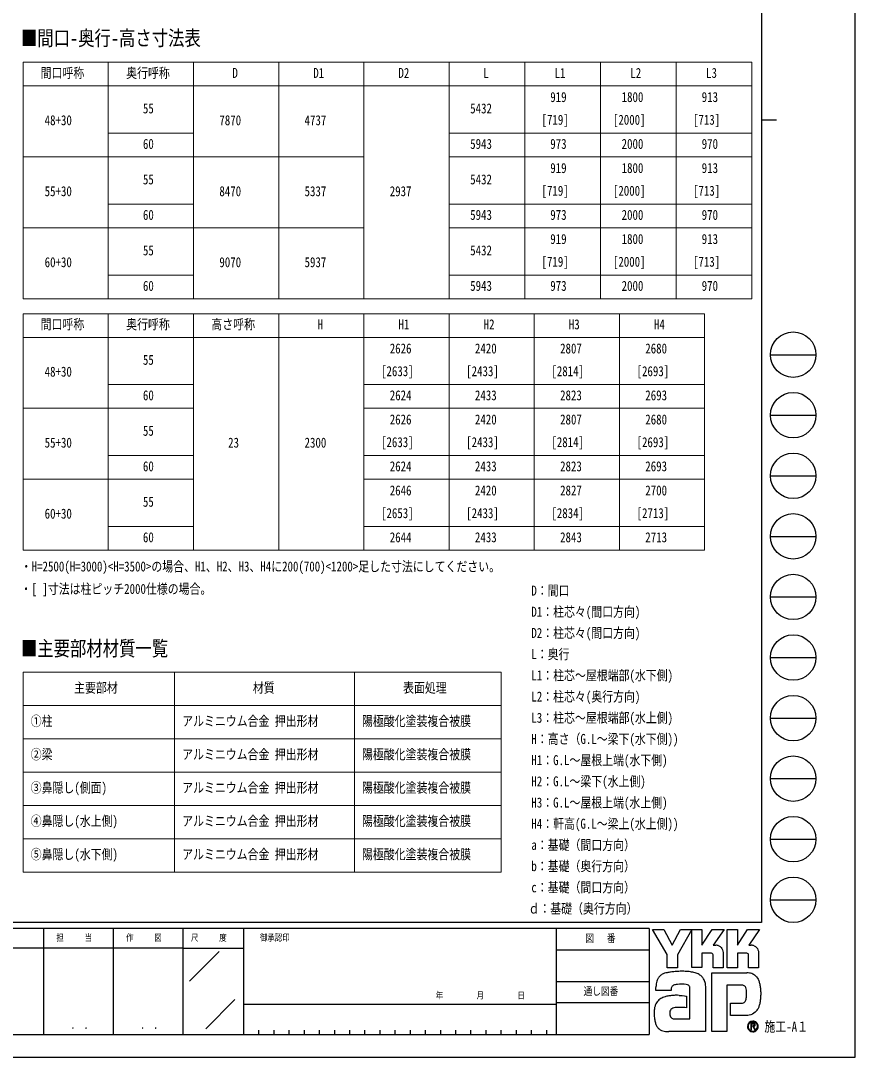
# Model space of a CAD drawing. Units: millimetres, scale not verified. Extents: x -16820 to 16820, y -11880 to 11880.
# Drawn here: x 5798 to 16820, y -11880 to 1811 of the extents above; entities that cross this region are included whole.
import ezdxf
from ezdxf.enums import TextEntityAlignment as Align

# ---------------------------------------------------------------- set-up
doc = ezdxf.new("R2010")
doc.units = ezdxf.units.MM
doc.header["$LTSCALE"] = 50
doc.layers.add('0-1_TABLE1', color=7, linetype='Continuous', lineweight=18)
doc.layers.add('0-2_USER1', color=3, linetype='Continuous')
doc.layers.add('0-7_YKK_ZWAK', color=7, linetype='Continuous')
doc.styles.add('ＭＳ ゴシック', font='')
doc.styles.get('ＭＳ ゴシック').set_extended_font_data('MS Gothic')

msp = doc.modelspace()

# ---------------------------------------------------------------- linework, layer by layer
at = {"layer": '0-1_TABLE1'}
for p, q in [((5830.08, 1262.1), (15455.08, 1262.1)), ((5830.08, 1262.1), (5830.08, -1862.9)), ((6955.08, 1262.1), (6955.08, -1862.9)), ((8080.08, 1262.1), (8080.08, -1862.9)), ((9205.08, 1262.1), (9205.08, -1862.9)), ((10330.08, 1262.1), (10330.08, -1862.9)), ((11455.08, 1262.1), (11455.08, -1862.9)), ((12455.08, 1262.1), (12455.08, -1862.9)), ((13455.08, 1262.1), (13455.08, -1862.9)), ((14455.08, 1262.1), (14455.08, -1862.9)), ((15455.08, 1262.1), (15455.08, -1862.9)), ((5830.08, 949.6), (15455.08, 949.6)), ((6955.08, 324.6), (8080.08, 324.6)), ((11455.08, 324.6), (15455.08, 324.6)), ((5830.08, 12.1), (10330.08, 12.1)), ((11455.08, 12.1), (15455.08, 12.1)), ((6955.08, -612.9), (8080.08, -612.9)), ((11455.08, -612.9), (15455.08, -612.9)), ((5830.08, -925.4), (10330.08, -925.4)), ((11455.08, -925.4), (15455.08, -925.4)), ((6955.08, -1550.4), (8080.08, -1550.4)), ((11455.08, -1550.4), (15455.08, -1550.4)), ((5830.08, -1862.9), (15455.08, -1862.9)), ((5830.08, -2058.59), (14830.08, -2058.59)), ((5830.08, -2058.59), (5830.08, -5183.59)), ((6955.08, -2058.59), (6955.08, -5183.59)), ((8080.08, -2058.59), (8080.08, -5183.59)), ((9205.08, -2058.59), (9205.08, -5183.59)), ((10330.08, -2058.59), (10330.08, -5183.59)), ((11455.08, -2058.59), (11455.08, -5183.59)), ((12580.08, -2058.59), (12580.08, -5183.59)), ((13705.08, -2058.59), (13705.08, -5183.59)), ((14830.08, -2058.59), (14830.08, -5183.59)), ((5830.08, -2371.09), (14830.08, -2371.09)), ((6955.08, -2996.09), (8080.08, -2996.09)), ((10330.08, -2996.09), (14830.08, -2996.09)), ((5830.08, -3308.59), (8080.08, -3308.59)), ((10330.08, -3308.59), (14830.08, -3308.59)), ((6955.08, -3933.59), (8080.08, -3933.59)), ((10330.08, -3933.59), (14830.08, -3933.59)), ((5830.08, -4246.09), (8080.08, -4246.09)), ((10330.08, -4246.09), (14830.08, -4246.09)), ((6955.08, -4871.09), (8080.08, -4871.09)), ((10330.08, -4871.09), (14830.08, -4871.09)), ((5830.08, -5183.59), (14830.08, -5183.59)), ((5830.08, -6794.5), (12142.58, -6794.5)), ((5830.08, -6794.5), (5830.08, -9434.5)), ((7830.08, -6794.5), (7830.08, -9434.5)), ((10205.08, -6794.5), (10205.08, -9434.5)), ((12142.58, -6794.5), (12142.58, -9434.5)), ((5830.08, -7234.5), (12142.58, -7234.5)), ((5830.08, -7674.5), (12142.58, -7674.5)), ((5830.08, -8114.5), (12142.58, -8114.5)), ((5830.08, -8554.5), (12142.58, -8554.5)), ((5830.08, -8994.5), (12142.58, -8994.5)), ((5830.08, -9434.5), (12142.58, -9434.5))]:
    msp.add_line(p, q, dxfattribs=at)
at = {"layer": '0-7_YKK_ZWAK'}
for p, q in [((15580.08, 11100), (15580.08, -10100)), ((15580.08, 500), (15780.08, 500)), ((15700.08, -2600), (16300.08, -2600)), ((15700.08, -3400), (16300.08, -3400)), ((15700.08, -4200), (16300.08, -4200)), ((15700.08, -5000), (16300.08, -5000)), ((15700.08, -5800), (16300.08, -5800)), ((15700.08, -6600), (16300.08, -6600)), ((15700.08, -7400), (16300.08, -7400)), ((15700.08, -8200), (16300.08, -8200)), ((15700.08, -9000), (16300.08, -9000)), ((15700.08, -9800), (16300.08, -9800)), ((15580.08, -10100), (-15619.92, -10100)), ((6100.08, -10180), (6100.08, -11580)), ((7020.08, -10180), (7020.08, -11580)), ((7940.08, -10180), (7940.08, -11580)), ((8740.08, -10180), (7940.08, -10180)), ((12870.08, -10180), (8740.08, -10180)), ((8740.08, -10180), (8740.08, -11580)), ((12870.08, -10180), (12870.08, -11580)), ((14100.08, -10180), (12870.08, -10180)), ((14100.08, -10180), (14100.08, -11580)), ((7940.08, -10440), (5180.08, -10440)), ((7940.08, -10440), (8740.08, -10440)), ((8028.42, -10873.16), (8420.15, -10481.43)), ((12870.08, -10460), (14100.08, -10460)), ((12870.08, -10880), (14100.08, -10880)), ((8242.69, -11503.95), (8627.57, -11119.07)), ((8740.08, -11180), (12870.08, -11180)), ((14100.08, -11160), (12870.08, -11160)), ((15516.66, -11422.88), (15516.66, -11422.88)), ((5180.08, -11580), (7940.08, -11580)), ((7940.08, -11580), (8740.08, -11580)), ((8740.08, -11580), (12870.08, -11580)), ((8940.08, -11520), (8940.08, -11580)), ((9140.08, -11520), (9140.08, -11580)), ((9340.08, -11520), (9340.08, -11580)), ((9540.08, -11520), (9540.08, -11580)), ((9740.08, -11520), (9740.08, -11580)), ((9940.08, -11520), (9940.08, -11580)), ((10140.08, -11520), (10140.08, -11580)), ((10340.08, -11520), (10340.08, -11580)), ((10540.08, -11520), (10540.08, -11580)), ((10740.08, -11520), (10740.08, -11580)), ((10940.08, -11520), (10940.08, -11580)), ((11140.08, -11520), (11140.08, -11580)), ((11340.08, -11520), (11340.08, -11580)), ((11540.08, -11520), (11540.08, -11580)), ((11740.08, -11520), (11740.08, -11580)), ((11940.08, -11520), (11940.08, -11580)), ((12140.08, -11520), (12140.08, -11580)), ((12340.08, -11520), (12340.08, -11580)), ((12540.08, -11520), (12540.08, -11580)), ((12740.08, -11520), (12740.08, -11580)), ((12870.08, -11580), (14100.08, -11580)), ((15466.69, -11535.92), (15466.69, -11535.92))]:
    msp.add_line(p, q, dxfattribs=at)
for points in [[(-16820, -11880), (16820, -11880), (16820, 11880), (-16820, 11880)], [(14144.08, -10192), (14291.32, -10192), (14401.89, -10400.4), (14512.16, -10192), (14659.51, -10192), (14470.69, -10527.96), (14470.69, -10696.54), (14336.39, -10696.54), (14336.39, -10523.43)]]:
    msp.add_lwpolyline(points, close=True, dxfattribs=at)
for points in [[(7940.08, -10180), (5180.08, -10180), (5180.08, -11580)], [(14922.19, -10506.44), (14795.08, -10506.44), (14795.08, -10696.39), (14659.66, -10696.39), (14659.66, -10192), (14795.08, -10192), (14795.08, -10398.34), (14928.28, -10192), (15087.35, -10192), (14944.64, -10400.85), (14949.7, -10400.85), (14955.28, -10400.85), (14961.01, -10400.85), (14966.53, -10400.85), (14971.46, -10400.85), (14975.44, -10400.85), (14978.1, -10400.85), (14979.07, -10400.85)], [(15390.05, -10506.44), (15263.08, -10506.44), (15263.08, -10696.54), (15127.58, -10696.54), (15127.58, -10192), (15263.08, -10192), (15263.08, -10398.34), (15396.13, -10192), (15555.21, -10192), (15412.49, -10400.85), (15417.6, -10400.85), (15423.21, -10400.85), (15428.95, -10400.85), (15434.45, -10400.85), (15439.37, -10400.85), (15443.32, -10400.85), (15445.97, -10400.85), (15446.93, -10400.85)], [(15018.02, -10408.85), (15034.2, -10418.09), (15047.89, -10430.13), (15058.9, -10444.47), (15067.02, -10460.6), (15072.04, -10477.99), (15073.77, -10496.14), (15073.77, -10696.87), (14941.64, -10696.87), (14941.64, -10525.64)], [(15485.93, -10408.85), (15502.15, -10418.09), (15515.9, -10430.13), (15526.96, -10444.47), (15535.13, -10460.6), (15540.19, -10477.99), (15541.92, -10496.14), (15541.92, -10696.54), (15409.5, -10696.54), (15409.5, -10525.64)], [(15315.48, -10926.03), (15124.78, -10926.03), (15124.78, -11540), (14924.92, -11540), (14924.92, -10763.17), (15389.41, -10763.17)], [(14419.18, -10929.25), (14409.89, -10934.48), (14402.64, -10940.87), (14397.15, -10948.33), (14393.17, -10956.78), (14390.42, -10966.12), (14388.64, -10976.28), (14387.56, -10987.16), (14386.92, -10998.67), (14186.98, -10999.16), (14187.56, -10971.81), (14188.67, -10941.09)], [(14830.83, -10876.66), (14836.51, -10899.61), (14839.72, -10924.17), (14840.74, -10950.34), (14840.74, -11540), (14358.21, -11540)], [(14495.79, -11062.11), (14533.63, -11064.61), (14563.38, -11067.94), (14582.84, -11071.07), (14589.82, -11072.93), (14589.82, -11225.89), (14567.69, -11223.56), (14543.42, -11222.24), (14518.59, -11221.73), (14494.75, -11221.81), (14473.47, -11222.25), (14456.33, -11222.84), (14444.9, -11223.35), (14440.74, -11223.57), (14423.45, -11226.73), (14408.54, -11231.68), (14396.01, -11238.45), (14385.87, -11247.08), (14378.11, -11257.59), (14372.73, -11270.02), (14369.74, -11284.4), (14369.14, -11300.76), (14371.05, -11318.75), (14374.87, -11333.63), (14380.37, -11345.67), (14387.31, -11355.16), (14395.44, -11362.38), (14404.54, -11367.62), (14414.35, -11371.16), (14424.64, -11373.29), (14637.05, -11373.29), (14637.05, -10980.3), (14637.11, -10972.5), (14636.7, -10964.89), (14635.71, -10957.55), (14634, -10950.58), (14631.45, -10944.1), (14627.94, -10938.19), (14623.35, -10932.95), (14617.55, -10928.5)], [(14617.55, -10928.5), (14605.09, -10923.61), (14585.18, -10919.46), (14559.76, -10916.41), (14530.83, -10914.78), (14500.33, -10914.91), (14470.25, -10917.14)], [(15514.85, -10818.05), (15527.89, -10834.5), (15537.65, -10850.44), (15544.46, -10864.86)], [(15383.31, -11043.99), (15383.06, -11018.53), (15381.84, -10995.59), (15378.97, -10975.45), (15373.75, -10958.37)], [(15498.25, -11283.89), (15479.8, -11298.23), (15460.58, -11309.5), (15440.73, -11317.92), (15420.4, -11323.68), (15399.74, -11326.98), (15378.88, -11328.04), (15173.44, -11328.04), (15173.44, -11166.65), (15289.29, -11166.65), (15310.65, -11166.35), (15329.43, -11164.54), (15345.54, -11159.81)], [(15498.42, -11450.39), (15498.33, -11448.04), (15498.03, -11445.79), (15497.55, -11443.62), (15496.87, -11441.55), (15496.01, -11439.59), (15494.96, -11437.75), (15493.73, -11436.03), (15492.32, -11434.45), (15490.47, -11432.81), (15488.41, -11431.38), (15486.16, -11430.17), (15483.73, -11429.17), (15481.11, -11428.39), (15478.33, -11427.83), (15475.4, -11427.49), (15472.31, -11427.37), (15441.99, -11427.37), (15441.99, -11516.56), (15451.16, -11516.56), (15451.16, -11436.47), (15472.31, -11436.47), (15474.49, -11436.54), (15476.55, -11436.75), (15478.47, -11437.11), (15480.25, -11437.6), (15481.89, -11438.22), (15483.37, -11438.98), (15484.7, -11439.87), (15485.86, -11440.89)], [(15489.44, -11450.39), (15488.88, -11454.67), (15487.35, -11458.05), (15485.05, -11460.63), (15482.18, -11462.5), (15478.97, -11463.78), (15475.62, -11464.56), (15472.33, -11464.96), (15469.31, -11465.06), (15461.38, -11465.06), (15465.38, -11471.88), (15491.57, -11516.86), (15502.06, -11516.86), (15476.8, -11473.56), (15479.17, -11473.09), (15481.42, -11472.5), (15483.56, -11471.78), (15485.58, -11470.93), (15487.47, -11469.96), (15489.23, -11468.86), (15490.85, -11467.64), (15492.32, -11466.3)]]:
    msp.add_lwpolyline(points, dxfattribs=at)
for centre in [(16000.08, -2600), (16000.08, -3400), (16000.08, -4200), (16000.08, -5000), (16000.08, -5800), (16000.08, -6600), (16000.08, -7400), (16000.08, -8200), (16000.08, -9000), (16000.08, -9800)]:
    msp.add_circle(centre, 300, dxfattribs=at)
for centre, radius, start, end in [((14979.26, -10500.76), 99.91, 78.26798, 90.11215), ((14980.7, -10493.48), 92.5, 66.19963, 78.22058), ((15447.12, -10500.93), 100.09, 78.27851, 90.10826), ((15448.5, -10493.92), 92.94, 66.2483, 78.23226), ((14922.9, -10525.17), 18.75, 358.57817, 92.1683), ((15390.84, -10525.08), 18.66, 358.29941, 92.43455), ((14339.75, -10911.36), 144.29, 138.03852, 152.12015), ((14339.73, -10912.03), 144.73, 122.60463, 137.83438), ((14358.86, -10942.98), 181.11, 108.37421, 122.42809), ((14389.17, -11050.77), 293, 100.93159, 107.35499), ((14488.21, -11531.27), 783.59, 97.86054, 101.37938), ((14534.71, -11854.32), 1109.97, 94.90201, 97.9576), ((14537.88, -11880.18), 1136.01, 91.6169, 94.94971), ((14533.48, -11696.24), 952.01, 87.51794, 91.66439), ((14545.84, -11431.1), 686.59, 81.92631, 87.59083), ((14582.35, -11180.92), 433.76, 73.67137, 82.05943), ((14636.5, -10999.67), 244.6, 60.60528, 73.9085), ((14658.67, -10955.46), 195.21, 52.17347, 59.90542), ((14678.5, -10929.79), 162.78, 43.55042, 52.14561), ((15381.82, -10976.85), 213.82, 78.73198, 87.96551), ((15388.09, -10944.79), 181.15, 69.03034, 78.69541), ((15393.93, -10929.2), 164.51, 59.39484, 68.9885), ((15396.64, -10924.46), 159.04, 50.3012, 59.3616), ((15395.65, -10925.57), 160.53, 42.05209, 50.28551), ((14551.22, -10961.83), 363.14, 171.55622, 176.72493), ((14428.16, -10943.47), 238.72, 163.48385, 171.57982), ((14366.42, -10925.15), 174.32, 152.2125, 163.4865), ((14471.96, -11054.52), 135.93, 102.4979, 112.84632), ((14498.26, -11167.97), 252.4, 96.37207, 102.75341), ((14689.43, -10919.23), 147.59, 34.48659, 43.50182), ((14689.5, -10919.01), 147.4, 25.58915, 34.43128), ((14676.39, -10925.15), 161.88, 17.43089, 25.54591), ((15316.57, -11024.04), 98.02, 77.94572, 90.63794), ((15325.08, -10984.07), 57.15, 60.20991, 77.92418), ((15330.61, -10973.68), 45.39, 39.8078, 59.75378), ((15322.85, -10979.62), 55.15, 22.65544, 39.38165), ((15316.37, -10971.25), 251.69, 14.76267, 25.00486), ((15162.01, -11013.32), 411.68, 7.9139, 14.95041), ((14387.97, -11351.6), 281.87, 106.61303, 112.59024), ((14428.1, -11486.45), 422.57, 99.87193, 106.59825), ((14450.58, -11613.09), 551.18, 94.78469, 99.91711), ((14461.52, -11739.08), 677.65, 90.80099, 94.81812), ((14463.18, -11832.9), 771.48, 87.57779, 90.82714), ((15169.99, -11067.03), 212.44, 347.14308, 355.40008), ((14928.81, -11046.31), 454.5, 355.2339, 0.29193), ((15007.83, -11035.74), 567.48, 2.54376, 8.01251), ((14944.68, -11042.01), 630.7, 352.8937, 357.82206), ((14919.45, -11040.38), 655.97, 357.76419, 2.60674), ((14435.93, -11282.78), 272.02, 164.97537, 174.56739), ((14369.83, -11265.16), 203.61, 153.89178, 164.94341), ((14339.71, -11250.68), 170.2, 142.04688, 153.80771), ((14333.9, -11246.51), 163.05, 130.60221, 141.94427), ((14343.5, -11258.05), 178.07, 120.60724, 130.53081), ((14362.46, -11290.29), 215.47, 112.58838, 120.58162), ((15326.88, -11117.71), 46.05, 293.91672, 314.09376), ((15320.6, -11112.17), 54.4, 314.78099, 333.92928), ((15280.2, -11092.55), 99.31, 334.00676, 347.34989), ((15401.44, -11157.7), 157.39, 326.23251, 339.61931), ((15253.62, -11100.47), 315.9, 339.22498, 347.31457), ((15076.6, -11059.17), 497.67, 347.15166, 352.97565), ((14552.53, -11293.95), 389.16, 174.55588, 182.47272), ((14769.99, -11290.53), 606.59, 181.90948, 187.89042), ((15364.91, -11133.55), 200.95, 311.57033, 318.66243), ((15341.65, -11113.15), 231.89, 318.67367, 325.29112), ((14514.77, -11326.42), 348.86, 187.80471, 196.36971), ((14380.02, -11366.23), 208.35, 196.3102, 208.20993), ((14321.34, -11397.46), 141.88, 208.29777, 223.35561), ((14308.1, -11409.1), 124.27, 223.64205, 239.63663), ((15466.38, -11472.84), 70.14, 179.86065, 225.14399), ((15466.81, -11472.76), 70.56, 90.09157, 179.92363), ((15466.36, -11472.53), 62.75, 134.8007, 180.12175), ((15466.11, -11472.93), 62.49, 179.75513, 225.29722), ((15466.55, -11472.18), 62.62, 89.86602, 135.149), ((15466.82, -11472.65), 63.1, 45.03108, 90.11509), ((15466.59, -11472.56), 63.35, 270.09072, 359.90926), ((15466.8, -11472.62), 70.43, 44.93442, 90.08536), ((15476.03, -11450.01), 13.41, 358.3894, 42.86139), ((15476.3, -11451.03), 22.14, 316.37674, 1.6565), ((15466.86, -11472.67), 63.09, 0.00643, 45.07115), ((15467.36, -11472.41), 69.88, 359.78949, 45.13288), ((15467.19, -11472.95), 70.06, 314.92572, 0.23508), ((14319.09, -11389.12), 147.06, 239.8785, 253.65355), ((14339.2, -11320.03), 219.02, 253.69102, 263.74909), ((14356.23, -11168.39), 371.62, 263.68487, 270.30455), ((15466.71, -11472.84), 70.37, 224.94536, 269.98445), ((15466.57, -11473.5), 62.42, 224.62822, 270.10973), ((15466.71, -11472.5), 70.72, 269.98802, 314.93777)]:
    msp.add_arc(centre, radius, start, end, dxfattribs=at)

# ---------------------------------------------------------------- texts
at = {"layer": '0-1_TABLE1', "style": 'ＭＳ ゴシック', "width": 0.8}
for s, p in [('間口呼称', (6061.38, 1015.85)), ('奥行呼称', (7191.18, 1015.85)), ('D', (8594.58, 1015.85)), ('D1', (9661.98, 1015.85)), ('D2', (10786.98, 1015.85)), ('L', (11907.08, 1015.85)), ('L1', (12849.48, 1015.85)), ('L2', (13849.48, 1015.85)), ('L3', (14849.48, 1015.85)), ('919', (12791.88, 697.1)), ('1800', (13734.28, 697.1)), ('913', (14791.88, 697.1)), ('55', (7411.98, 547.1)), ('5432', (11734.28, 547.1)), ('48+30', (6114.18, 390.85)), ('7870', (8421.78, 390.85)), ('4737', (9546.78, 390.85)), ('[719]', (12676.68, 397.1)), ('[2000]', (13619.08, 397.1)), ('[713]', (14676.68, 397.1)), ('60', (7411.98, 78.35)), ('5943', (11734.28, 78.35)), ('973', (12791.88, 78.35)), ('2000', (13734.28, 78.35)), ('970', (14791.88, 78.35)), ('919', (12791.88, -240.4)), ('1800', (13734.28, -240.4)), ('913', (14791.88, -240.4)), ('55', (7411.98, -390.4)), ('5432', (11734.28, -390.4)), ('55+30', (6114.18, -546.65)), ('8470', (8421.78, -546.65)), ('5337', (9546.78, -546.65)), ('2937', (10671.78, -546.65)), ('[719]', (12676.68, -540.4)), ('[2000]', (13619.08, -540.4)), ('[713]', (14676.68, -540.4)), ('60', (7411.98, -859.15)), ('5943', (11734.28, -859.15)), ('973', (12791.88, -859.15)), ('2000', (13734.28, -859.15)), ('970', (14791.88, -859.15)), ('919', (12791.88, -1177.9)), ('1800', (13734.28, -1177.9)), ('913', (14791.88, -1177.9)), ('55', (7411.98, -1327.9)), ('5432', (11734.28, -1327.9)), ('60+30', (6114.18, -1484.15)), ('9070', (8421.78, -1484.15)), ('5937', (9546.78, -1484.15)), ('[719]', (12676.68, -1477.9)), ('[2000]', (13619.08, -1477.9)), ('[713]', (14676.68, -1477.9)), ('60', (7411.98, -1796.65)), ('5943', (11734.28, -1796.65)), ('973', (12791.88, -1796.65)), ('2000', (13734.28, -1796.65)), ('970', (14791.88, -1796.65)), ('間口呼称', (6061.38, -2304.84)), ('奥行呼称', (7191.18, -2304.84)), ('高さ呼称', (8316.18, -2304.84)), ('H', (9719.58, -2304.84)), ('H1', (10786.98, -2304.84)), ('H2', (11911.98, -2304.84)), ('H3', (13036.98, -2304.84)), ('H4', (14161.98, -2304.84)), ('2626', (10671.78, -2623.59)), ('2420', (11796.78, -2623.59)), ('2807', (12921.78, -2623.59)), ('2680', (14046.78, -2623.59)), ('55', (7411.98, -2773.59)), ('48+30', (6114.18, -2929.84)), ('[2633]', (10556.58, -2923.59)), ('[2433]', (11681.58, -2923.59)), ('[2814]', (12806.58, -2923.59)), ('[2693]', (13931.58, -2923.59)), ('60', (7411.98, -3242.34)), ('2624', (10671.78, -3242.34)), ('2433', (11796.78, -3242.34)), ('2823', (12921.78, -3242.34)), ('2693', (14046.78, -3242.34)), ('2626', (10671.78, -3561.09)), ('2420', (11796.78, -3561.09)), ('2807', (12921.78, -3561.09)), ('2680', (14046.78, -3561.09)), ('55', (7411.98, -3711.09)), ('[2633]', (10556.58, -3861.09)), ('[2433]', (11681.58, -3861.09)), ('[2814]', (12806.58, -3861.09)), ('[2693]', (13931.58, -3861.09)), ('55+30', (6114.18, -3867.34)), ('23', (8536.98, -3867.34)), ('2300', (9546.78, -3867.34)), ('60', (7411.98, -4179.84)), ('2624', (10671.78, -4179.84)), ('2433', (11796.78, -4179.84)), ('2823', (12921.78, -4179.84)), ('2693', (14046.78, -4179.84)), ('2646', (10671.78, -4498.59)), ('2420', (11796.78, -4498.59)), ('2827', (12921.78, -4498.59)), ('2700', (14046.78, -4498.59)), ('55', (7411.98, -4648.59)), ('60+30', (6114.18, -4804.84)), ('[2653]', (10556.58, -4798.59)), ('[2433]', (11681.58, -4798.59)), ('[2834]', (12806.58, -4798.59)), ('[2713]', (13931.58, -4798.59)), ('60', (7411.98, -5117.34)), ('2644', (10671.78, -5117.34)), ('2433', (11796.78, -5117.34)), ('2843', (12921.78, -5117.34)), ('2713', (14046.78, -5117.34)), ('主要部材', (6503.68, -7104.5)), ('材質', (8863.98, -7104.5)), ('表面処理', (10847.43, -7104.5)), ('①柱', (5930.08, -7544.5)), ('アルミニウム合金 押出形材', (7930.08, -7544.5)), ('陽極酸化塗装複合被膜', (10305.08, -7544.5)), ('②梁', (5930.08, -7984.5)), ('アルミニウム合金 押出形材', (7930.08, -7984.5)), ('陽極酸化塗装複合被膜', (10305.08, -7984.5)), ('③鼻隠し(側面)', (5930.08, -8424.5)), ('アルミニウム合金 押出形材', (7930.08, -8424.5)), ('陽極酸化塗装複合被膜', (10305.08, -8424.5)), ('④鼻隠し(水上側)', (5930.08, -8864.5)), ('アルミニウム合金 押出形材', (7930.08, -8864.5)), ('陽極酸化塗装複合被膜', (10305.08, -8864.5)), ('⑤鼻隠し(水下側)', (5930.08, -9304.5)), ('アルミニウム合金 押出形材', (7930.08, -9304.5)), ('陽極酸化塗装複合被膜', (10305.08, -9304.5))]:
    msp.add_text(s, height=132, dxfattribs=at).set_placement(p, align=Align.BOTTOM_LEFT)
at = {"layer": '0-2_USER1', "style": 'ＭＳ ゴシック', "width": 0.8}
for s, height, p in [('■間口-奥行-高さ寸法表', 197.9, (5801.28, 1423.17)), ('・H=2500(H=3000)<H=3500>の場合、H1、H2、H3、H4に200(700)<1200>足した寸法にしてください。', 132, (5798.79, -5502.96)), ('・[ ]寸法は柱ピッチ2000仕様の場合。', 132, (5796.43, -5799.06)), ('D：間口', 132, (12542.03, -5821.18)), ('D1：柱芯々(間口方向)', 132, (12542.03, -6101.18)), ('D2：柱芯々(間口方向)', 132, (12542.03, -6381.18)), ('■主要部材材質一覧', 197.9, (5801.28, -6638.35)), ('L：奥行', 132, (12542.03, -6661.18)), ('L1：柱芯～屋根端部(水下側)', 132, (12542.03, -6941.18)), ('L2：柱芯々(奥行方向)', 132, (12542.03, -7221.18)), ('L3：柱芯～屋根端部(水上側)', 132, (12542.03, -7501.18)), ('H：高さ（G.L～梁下(水下側))', 132, (12542.03, -7781.18)), ('H1：G.L～屋根上端(水下側)', 132, (12542.03, -8061.18)), ('H2：G.L～梁下(水上側)', 132, (12542.03, -8341.18)), ('H3：G.L～屋根上端(水上側)', 132, (12542.03, -8621.18)), ('H4：軒高(G.L～梁上(水上側))', 132, (12542.03, -8901.18)), ('a：基礎（間口方向）', 132, (12542.03, -9181.18)), ('b：基礎（奥行方向）', 132, (12542.03, -9461.18)), ('c：基礎（間口方向）', 132, (12542.03, -9741.18)), ('ｄ：基礎（奥行方向）', 132, (12503.63, -10021.18))]:
    msp.add_text(s, height=height, dxfattribs=at).set_placement(p, align=Align.BOTTOM_LEFT)
at = {"layer": '0-7_YKK_ZWAK', "style": 'ＭＳ ゴシック', "width": 0.8}
for s, height, p in [('担     当', 87.98, (6268.88, -10370)), ('作     図', 87.98, (7188.88, -10370)), ('尺     度', 87.98, (8045.68, -10370)), ('御承認印', 87.98, (8956.55, -10370)), ('図\u3000 番', 102.6, (13253.61, -10390)), ('通し図番', 102.6, (13231.21, -11090)), ('年        月        日', 87.98, (11279.63, -11132.86)), ('． ．', 103.7, (6460, -11537.41)), ('． ．', 103.7, (7380, -11537.41)), ('施工-A１', 132, (15620.08, -11580))]:
    msp.add_text(s, height=height, dxfattribs=at).set_placement(p, align=Align.BOTTOM_LEFT)

doc.saveas('drawing.dxf')
